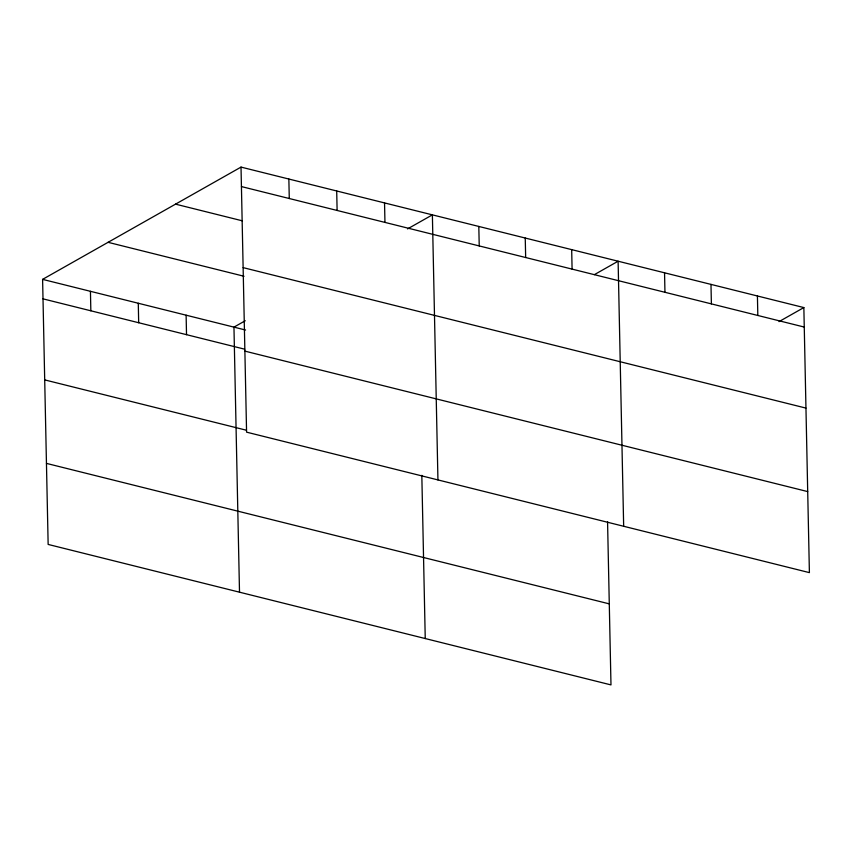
<?xml version="1.0" encoding="UTF-8"?>
<svg xmlns="http://www.w3.org/2000/svg" width="852" height="852" viewBox="0 0 852 852"><rect width="100%" height="100%" fill="white"/><g stroke="black" fill="none" stroke-linecap="round" stroke-linejoin="round"><path stroke-width="1.28" d="M607.561 521.69L610.98 684.901L48.149 544.428L42.6 279.371L241.02 167.099L803.851 307.572L809.4 572.629L246.579 432.156L241.02 167.099M245.248 320.746L233.959 327.136L239.508 592.183M407.544 228.911L432.379 214.864L437.939 479.921M594.408 274.632L618.115 261.213L623.664 526.27M779.016 321.63L803.851 307.572M241.435 186.577L804.256 327.062M175.544 204.15L242.266 220.806M243.129 267.624L805.949 408.097M108.076 242.319L244.045 276.261M42.6 279.371L245.568 330.033M43.005 298.85L244.684 349.192M244.875 351.12L807.707 491.593M44.709 379.896L246.388 430.228M46.455 463.392L609.276 603.866M757.417 295.985L757.822 315.464M710.983 284.398L711.388 303.876M664.549 272.81L664.954 292.289M571.681 249.625L572.086 269.115M525.247 238.038L525.663 257.517M478.813 226.451L479.229 245.93M421.825 475.341L425.244 638.542M384.54 202.925L384.955 222.404M336.7 190.976L337.115 210.465M288.86 179.037L289.275 198.527M186.119 315.187L186.524 334.676M138.28 303.248L138.684 322.738M90.44 291.309L90.844 310.799"/></g></svg>
